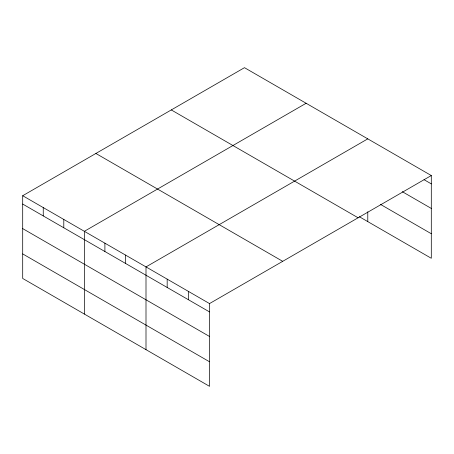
<?xml version="1.0" encoding="UTF-8"?>
<svg xmlns="http://www.w3.org/2000/svg" width="454" height="454" viewBox="0 0 454 454"><rect width="100%" height="100%" fill="white"/><g stroke="black" fill="none" stroke-linecap="round" stroke-linejoin="round"><path stroke-width="0.68" d="M22.7 195.719L209.521 303.578L209.521 386.326L22.7 278.461L22.7 195.719L244.479 67.674L431.3 175.539L431.3 258.281L359.318 216.723M306.127 103.268L84.353 231.313L84.353 314.06M367.78 138.862L146.001 266.907L146.001 349.654M209.521 303.578L431.3 175.539M424.042 179.682L431.3 183.876M402.261 191.667L431.3 208.431M380.486 204.391L431.3 233.731M171.289 109.93L358.115 217.789M95.885 153.463L282.711 261.322M22.7 204.056L209.521 311.915M22.7 228.612L209.521 336.471M22.7 253.911L209.521 361.77M367.78 211.791L367.78 221.609M188.348 291.354L188.348 299.691M167.174 279.131L167.174 287.467M125.452 255.04L125.452 263.377M104.902 243.174L104.902 251.516M63.798 219.447L63.798 227.783M43.249 207.58L43.249 215.922"/></g></svg>
